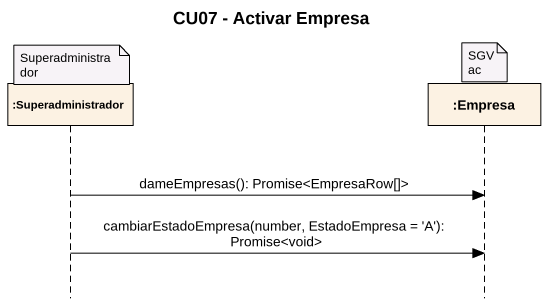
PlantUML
@startuml
title CU07 - Activar Empresa
hide footbox
participant ":Superadministrador" as Superadministrador
participant ":Empresa" as Empresa

note over Empresa : SGVac
note over Superadministrador : Superadministrador
Superadministrador -> Empresa : dameEmpresas(): Promise<EmpresaRow[]>
Superadministrador -> Empresa : cambiarEstadoEmpresa(number, EstadoEmpresa = 'A'): Promise<void>
@enduml
